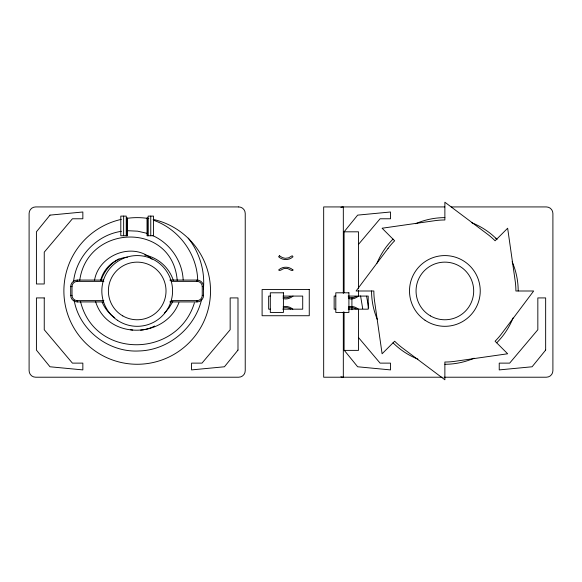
<?xml version="1.0" encoding="UTF-8"?>
<svg xmlns="http://www.w3.org/2000/svg" width="582" height="582" viewBox="0 0 582 582"><rect width="100%" height="100%" fill="white"/><g stroke="black" fill="none" stroke-linecap="round" stroke-linejoin="round"><path stroke-width="0.87" d="M203.38 289.123C205.17 271.016 199.561 252.377 188.233 238.154M73.608 281.106C76.446 256.444 96.677 234.881 121.383 231.323M79.719 280.495C87.315 223.808 172.527 221.298 177.219 280.48M94.539 280.175C98.795 254.952 132.841 241.421 152.091 259.266M201.648 299.279C195.123 327.892 168.227 350.32 138.822 350.975C108.769 352.619 79.305 330.249 74.169 300.319M100.722 279.993C103.909 267.909 114.872 258.161 127.436 257.157M194.403 302.858C177.597 358.141 94.822 359.654 80.563 301.723M178.943 302.582C165.041 339.037 107.488 340.106 95.601 301.636M172.81 301.629L169.042 307.842L164.328 313.247M344.093 292.622L344.093 231.818L357.654 215.122L390.515 211.993L390.515 218.774L380.082 218.774L358.497 244.36M293.008 296.078C290.309 298.333 286.562 299.672 283.099 298.551M283.158 306.809C286.54 305.739 290.192 307.005 292.848 309.173M348.654 306.809C352.03 305.739 355.682 307.005 358.345 309.173M127.502 230.705L137.628 231.178L146.766 233.273M444.837 206.93L323.672 206.93L323.672 377.216L442.116 377.216M451.181 206.93L546.353 206.93A6.548 6.548 0 0 1 552.9 213.478L552.9 370.669A6.548 6.548 0 0 1 546.353 377.216L443.928 377.216M344.093 231.818L358.497 231.818L358.497 288.817M127.356 235.746L120.794 235.746L120.794 216.104L126.258 216.104L126.265 235.746M103.567 301.927L77.253 301.927A6.548 6.548 0 0 1 70.706 295.38L70.706 286.613A6.548 6.548 0 0 1 77.253 280.066L103.567 280.066M169.791 280.066L197.007 280.066A6.548 6.548 0 0 1 203.562 286.613L203.562 295.38A6.548 6.548 0 0 1 197.007 301.927L169.791 301.927M103.865 300.618L77.253 300.618A5.238 5.238 0 0 1 72.015 295.38L72.015 286.613A5.238 5.238 0 0 1 77.253 281.375L103.865 281.375M171.232 281.375L197.007 281.375A5.238 5.238 0 0 1 202.252 286.613L203.555 286.613M70.713 286.613L72.015 286.613M70.713 295.38L72.015 295.38M197.007 301.927L197.007 300.618A5.238 5.238 0 0 0 202.252 295.38L203.555 295.38M270.463 296.078L268.658 296.078L268.658 309.173L270.448 309.173M282.998 296.078L302.713 296.078L302.713 309.173L282.779 309.173M335.814 296.078L334.148 296.078L334.148 309.173L335.814 309.173M348.145 296.078L368.21 296.078L368.21 309.173L348.269 309.173M171.232 300.618L197.007 300.618M344.326 350.379L358.497 350.379L358.497 309.173M348.596 298.551C352.059 299.672 355.806 298.333 358.497 296.078L358.497 290.636M153.524 220.236C178.638 228.922 197.145 253.796 197.705 280.422M152.957 235.695C170.133 243.465 182.406 261.122 183.163 280.022M114.749 317.779C109.183 313.887 104.731 308.402 102.134 302.123M358.497 337.545L380.082 363.124L390.515 363.124L390.515 369.905L357.654 366.776L344.093 350.088L344.093 312.017M495.908 238.154L496.999 239.573M368.682 307.994L366.58 296.173M362.717 308.715L360.571 295.918M351.914 297.919L351.914 309.74M343.322 293.379L343.322 206.93A6.548 6.548 0 0 0 340.907 207.388M343.322 311.901L343.322 377.216A6.548 6.548 0 0 1 340.907 376.758M202.252 286.613L202.252 295.38M197.007 280.066L197.007 281.375M150.76 216.104L150.76 235.746M148.141 235.746L148.141 216.104L153.539 216.104L153.539 235.746L147.05 235.746L147.028 217.886M147.683 217.886L147.683 235.746M127.378 217.886L127.378 235.746M126.723 217.886L126.723 235.746M123.646 216.104L123.646 235.746M77.253 280.066L77.253 281.375M77.253 300.618L77.253 301.927M153.124 219.378A73.317 73.317 0 0 1 197.858 332.14A73.317 73.317 0 0 1 76.548 332.14A73.317 73.317 0 0 1 121.282 219.378M126.381 218.432A73.317 73.317 0 0 1 148.868 218.563M154.674 326.058A38.026 38.026 0 0 1 140.626 330.154M132.747 330.045A38.026 38.026 0 0 1 130.295 329.674M101.093 280.393A38.026 38.026 0 0 1 119.063 258.866M144.671 254.996A38.026 38.026 0 0 1 173.334 280.393M513.048 317.939A73.317 73.317 0 0 1 496.715 342.798M474.126 358.185A73.317 73.317 0 0 1 444.874 364.274M417.883 359.123A73.317 73.317 0 0 1 393.025 342.798M377.318 319.453A73.317 73.317 0 0 1 371.549 290.949M377.005 263.202A73.317 73.317 0 0 1 393.025 239.107M415.621 223.721A73.317 73.317 0 0 1 444.874 217.632M471.864 222.775A73.317 73.317 0 0 1 496.715 239.107M512.109 261.704A73.317 73.317 0 0 1 518.191 290.949M356.133 296.391A9.392 9.392 0 0 1 348.32 297.242M348.32 308.133A9.392 9.392 0 0 1 356.133 308.991M290.636 296.391A9.392 9.392 0 0 1 283.121 297.337M283.121 308.038A9.392 9.392 0 0 1 290.636 308.991M388.048 248.383L356.089 291L373.848 291A71.026 71.026 0 0 0 374.561 301.047L382.098 353.776L394.647 341.219A71.026 71.026 0 0 0 402.257 347.818L444.874 379.784L444.874 362.026A71.026 71.026 0 0 0 454.92 361.313L507.649 353.776L495.093 341.219A71.026 71.026 0 0 0 501.691 333.617L533.658 291L515.899 291A71.026 71.026 0 0 0 515.186 280.953L507.649 228.224L495.093 240.781A71.026 71.026 0 0 0 487.49 234.182L444.874 202.216L444.874 219.974A71.026 71.026 0 0 0 434.827 220.687L382.098 228.224L394.647 240.781A71.026 71.026 0 0 0 388.048 248.383M279.411 255.76L278.596 256.778C282.568 260.518 289.028 260.518 293.008 256.778L292.186 255.76L288.628 257.833L285.216 258.328L282.372 257.593L279.411 255.76M293.008 270.004C291.517 271.896 288.512 267.684 285.798 268.433C283.092 267.684 280.088 271.896 278.596 270.004C282.568 266.265 289.028 266.265 293.008 270.004M49.987 215.122L36.419 231.818L36.419 283.98L44.247 283.98L44.247 252.159L72.415 218.774L82.848 218.774L82.848 211.993L49.987 215.122M237.987 350.088L224.426 366.776L191.558 369.905L191.558 363.124L201.99 363.124L230.159 329.739L230.159 297.919L237.987 297.919L237.987 350.088M545.654 350.088L532.094 366.776L499.232 369.905L499.232 363.124L509.665 363.124L537.833 329.739L537.833 297.919L545.654 297.919L545.654 350.088M238.678 206.93L35.648 206.93A6.548 6.548 0 0 0 29.1 213.478L29.1 370.669A6.548 6.548 0 0 0 35.648 377.216L238.678 377.216A6.548 6.548 0 0 0 245.233 370.669L245.233 213.478A6.548 6.548 0 0 0 238.678 206.93M309.26 289.53L262.104 289.53L262.104 315.728L309.26 315.728L309.26 289.53M283.412 292.804L270.31 292.804L270.31 312.454L283.412 312.454L283.412 292.804M348.909 292.804L335.807 292.804L335.807 312.454L348.909 312.454L348.909 292.804M44.247 297.919L36.419 297.919L36.419 350.088L49.987 366.776L82.848 369.905L82.848 363.124L72.415 363.124L44.247 329.739L44.247 297.919M425.049 320.238A35.364 35.364 0 0 0 480.15 293.474A35.364 35.364 0 0 0 429.421 259.135A35.364 35.364 0 0 0 425.049 320.238M430.462 315.91A28.816 28.816 0 0 0 473.69 290.949A28.816 28.816 0 0 0 430.462 265.996A28.816 28.816 0 0 0 430.462 315.91M117.382 320.238A35.364 35.364 0 0 0 172.483 293.474A35.364 35.364 0 0 0 121.747 259.135A35.364 35.364 0 0 0 117.382 320.238M122.795 315.91A28.816 28.816 0 0 0 166.023 290.949A28.816 28.816 0 0 0 122.795 265.996A28.816 28.816 0 0 0 122.795 315.91"/></g></svg>
